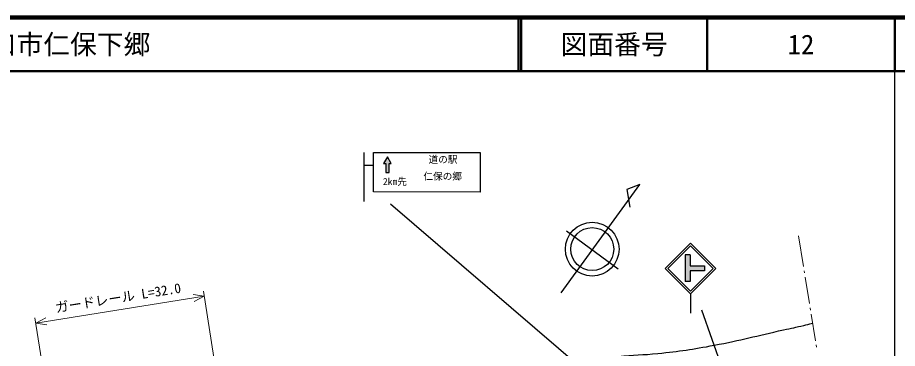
# Model space of a CAD drawing. Units: millimetres, scale not verified. Extents: x 40000 to 680000, y 20000 to 380000.
# Drawn here: x 415235 to 579500, y 318272 to 380000 of the extents above; entities that cross this region are included whole.
import ezdxf
from ezdxf.enums import TextEntityAlignment as Align

# ---------------------------------------------------------------- set-up
doc = ezdxf.new("R2010")
doc.units = ezdxf.units.MM
doc.header["$LTSCALE"] = 1000
for name, color, linetype, lineweight in [('M-BGD', 7, 'Continuous', 25), ('M-BMK-HTXT', 7, 'Continuous', 13), ('M-STR-HTXT', 7, 'Continuous', 13), ('M-STR-STRC', 7, 'Continuous', 25), ('M-TTL', 2, 'Continuous', 140), ('M-TTL-BAND', 7, 'Continuous', 25), ('M-TTL-LINE', 7, 'Continuous', 50)]:
    doc.layers.add(name, color=color, linetype=linetype, lineweight=lineweight)
doc.layers.add('M-TTL-TXT', color=7, linetype='Continuous')
doc.styles.add('ＭＳ ゴシック', font='')
doc.styles.get('ＭＳ ゴシック').set_extended_font_data('MS Gothic')

msp = doc.modelspace()

# ---------------------------------------------------------------- hatches: boundary and pattern name
at = {"layer": 'M-STR-STRC'}
for points in [[(484613, 352755), (484987, 352754), (484287, 354034), (483536, 352755), (483998, 352754), (483998, 351094), (484617, 351095)], [(543478, 332772), (543478, 333672), (540785, 333672), (540785, 335705), (539885, 335705), (539885, 330740), (540785, 330740), (540785, 332772)]]:
    msp.add_hatch(color=256, dxfattribs=at).paths.add_polyline_path(points)

# ---------------------------------------------------------------- linework, layer by layer
at = {"layer": 'M-BGD'}
for p, q in [((516710, 328624), (531414, 348842)), ((531414, 348842), (528990, 347904)), ((528990, 347904), (529547, 344596)), ((517725, 340185), (527366, 333128))]:
    msp.add_line(p, q, dxfattribs=at)
for radius in [5016, 4013]:
    msp.add_circle((522519, 336794), radius, dxfattribs=at)
msp.add_open_spline([(513466, 315332), (517490, 315586), (518590, 315628), (521856, 316013), (524029, 316269), (525230, 316546), (527406, 316778), (530278, 317084), (531907, 317030), (534779, 317331), (538904, 317763), (541211, 318092), (545287, 318860), (550383, 319820), (553188, 320602), (558250, 321726), (559719, 322052), (560546, 322214), (562009, 322565), (562652, 322719), (562858, 322768), (563653, 322968)], degree=3, knots=[0, 0, 0, 0, 1, 1, 1, 2, 2, 2, 3, 3, 3, 4, 4, 4, 5, 5, 5, 6, 6, 6, 7, 7, 7, 7], dxfattribs=at)
at = {"layer": 'M-BMK-HTXT'}
for p, q in [((561011, 339258), (561940, 333531)), ((562068, 332741), (562132, 332346)), ((562260, 331556), (563060, 326621)), ((563188, 325831), (563253, 325436)), ((563381, 324647), (564181, 319711)), ((564309, 318921), (564373, 318527))]:
    msp.add_line(p, q, dxfattribs=at)
at = {"layer": 'M-STR-HTXT'}
for p, q in [((453657, 305512), (449921, 328978)), ((418640, 322985), (450078, 327990)), ((450078, 327990), (447998, 328334)), ((450078, 327990), (448208, 327017)), ((422219, 300506), (418483, 323972)), ((418640, 322985), (420510, 323958)), ((418640, 322985), (420720, 322641))]:
    msp.add_line(p, q, dxfattribs=at)
at = {"layer": 'M-STR-STRC'}
for p, q in [((479952, 352455), (479952, 354824)), ((479952, 349483), (479952, 352455)), ((479952, 352455), (481680, 352455)), ((479952, 345658), (479952, 349483)), ((533000, 303929), (484852, 345181)), ((536130, 333167), (540867, 337904)), ((536625, 333167), (540867, 337409)), ((540867, 337904), (545605, 333167)), ((540867, 337409), (545110, 333167)), ((539885, 335705), (539885, 330740)), ((540785, 335705), (539885, 335705)), ((540785, 335705), (540785, 333672)), ((540785, 333672), (543478, 333672)), ((543478, 333672), (543478, 332772)), ((536130, 333167), (540867, 328429)), ((536625, 333167), (540867, 328924)), ((543478, 332772), (540785, 332772)), ((540785, 332772), (540785, 330740)), ((540867, 328924), (545110, 333167)), ((540867, 328429), (545605, 333167)), ((540785, 330740), (539885, 330740)), ((540867, 328429), (540867, 324873)), ((549949, 305756), (542972, 325376))]:
    msp.add_line(p, q, dxfattribs=at)
for points in [[(501582, 354824), (501582, 347411), (481680, 347511), (481680, 354824)], [(484613, 352755), (484987, 352754), (484287, 354034), (483536, 352755), (483998, 352754), (483998, 351094), (484617, 351095)]]:
    msp.add_lwpolyline(points, close=True, dxfattribs=at)
at = {"layer": 'M-TTL'}
msp.add_line((680000, 380000), (40000, 380000), dxfattribs=at)
at = {"layer": 'M-TTL-BAND'}
msp.add_line((579000, 20000), (579000, 370000), dxfattribs=at)
at = {"layer": 'M-TTL-LINE'}
for p, q in [((508747, 380000), (508747, 370000)), ((509247, 380000), (509247, 370000)), ((543997, 380000), (543997, 370000)), ((579000, 380000), (579000, 370000)), ((40000, 370000), (680000, 370000))]:
    msp.add_line(p, q, dxfattribs=at)

# ---------------------------------------------------------------- texts
at = {"layer": 'M-STR-HTXT', "style": 'ＭＳ ゴシック'}
msp.add_text('ガードレール L=32.0', height=1833, rotation=9.046, dxfattribs=at).set_placement((434233, 326277), align=Align.BOTTOM_CENTER)
at = {"layer": 'M-STR-STRC', "style": 'ＭＳ ゴシック'}
for s, p in [('道の駅', (494665, 352464)), ('2km先', (485679, 348349)), ('仁保の郷', (494597, 349325))]:
    msp.add_text(s, height=1320, dxfattribs=at).set_placement(p, align=Align.BOTTOM_CENTER)
at = {"layer": 'M-TTL-TXT', "style": 'ＭＳ ゴシック'}
msp.add_text('山口市仁保下郷', height=3666, dxfattribs=at).set_placement((405024, 375000), align=Align.MIDDLE_LEFT)
for s, p in [('図面番号', (526622, 375000)), ('12', (561497, 375000))]:
    msp.add_text(s, height=3666, dxfattribs=at).set_placement(p, align=Align.MIDDLE_CENTER)

doc.saveas('drawing.dxf')
